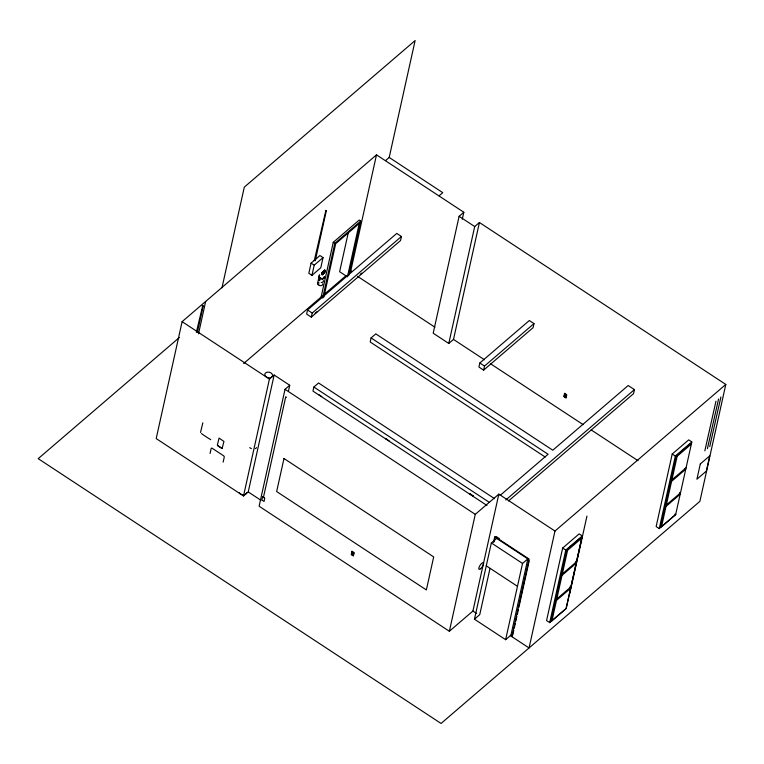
<?xml version="1.0" encoding="UTF-8"?>
<svg xmlns="http://www.w3.org/2000/svg" width="764" height="764" viewBox="0 0 764 764"><rect width="100%" height="100%" fill="white"/><g stroke="black" fill="none" stroke-linecap="round" stroke-linejoin="round"><path stroke-width="1.15" d="M352.596 554.053L352.748 553.699M352.634 553.174L352.338 554.416M352.92 553.518L352.214 554.148L352.93 554.607M565.303 396.459C565.207 397.92 565.007 393.336 565.656 395.838M565.255 395.905L565.093 396.363M565.503 395.542L565.914 394.912M318.731 284.466L318.235 284.313L318.664 284.514M319.065 283.024L318.741 282.623M323.057 274.333C323.755 272.786 322.523 274.448 321.634 273.502L324.413 270.475L324.986 271.239M321.854 273.321L322.694 274.696L323.344 273.646M321.692 273.111L322.609 273.397L321.902 274.381L323.21 273.674L322.838 274.648M323 273.101L324.595 272.481L322.303 273.808L324.815 272.547L323.057 272.949M322.733 274.114L321.806 273.13M321.434 274.362L322.503 274.801L322.828 273.846M324.815 272.681L321.845 273.502L322.886 273.359M352.214 553.585L353.044 553.9C352.414 552.687 351.497 554.693 352.538 553.871M352.328 553.117C351.994 550.319 354.381 555.59 352.089 554.148M353.054 554.54L352.997 554.034M353.073 553.671L352.672 552.811M564.701 395.953L565.274 396.583M565.121 396.707L565.685 395.943L565.217 394.587L565.694 395.8M319.887 279.557L319.658 280.684M200.521 432.472L202.832 422.798M319.257 280.56L319.371 279.996M462.277 219.201L463.824 212.258L376.499 154.853L182.109 321.663L156.19 438.574L243.515 495.97L248.233 491.93L274.152 375.019L289.737 385.266L288.458 391.053M196.338 332.33L202.766 305.543L203.195 305.982L197.313 332.521M198.487 333.858L205.669 301.446M221.971 287.837L244.299 187.132L415.119 40.549L389.201 157.46L385.581 160.555M210.052 453.52L211.217 448.258L211.981 448.124L223.795 455.898L224.31 456.872L223.145 462.124M217.348 445.145L219.058 438.087L223.938 441.439L222.114 448.525A34.409 21.239 49.8 0 1 217.539 445.479L222.372 448.506M243.515 495.97L269.434 379.059L274.152 375.019M311.082 263.131L308.828 273.292L311.951 275.346L320.784 267.763L323.038 257.592L319.915 255.548L311.082 263.131L314.205 265.175L311.951 275.346M289.737 385.266L285.029 389.315L259.111 506.226L449.356 631.265L472.916 611.047L498.835 494.136L554.979 531.037L529.06 647.948L510.342 635.648M314.31 260.534L325.894 210.377L326.323 210.816L315.274 260.629L314.338 260.352L315.274 260.629M307.529 309.983L306.622 314.052L311.301 317.127L400.546 240.545L401.444 236.487L396.764 233.412L307.529 309.983L312.209 313.059L311.301 317.127M317.595 283.32L319.486 274.811M319.543 277.943L319.524 278.545L319.715 277.561A2.598 1.843 12.5 0 1 319.686 275.279M324.28 276.635A2.598 1.843 12.5 0 1 323.306 278.268A2.598 1.843 12.5 0 1 320.765 278.249L319.858 278.764L320.699 278.593A2.598 1.843 12.5 0 0 323.239 278.612A2.598 1.843 12.5 0 0 324.203 276.979M320.374 278.048L320.775 278.258M320.641 278.669L319.935 278.421M321.119 297.043L333.257 242.312L359.175 220.07L360.732 221.102L348.604 275.823M322.685 298.065L334.813 243.344L360.732 221.102M323.86 297.053L335.692 243.687L359.252 223.46L347.677 275.68M494.575 498.672L318.578 382.993L313.87 387.033L312.963 391.101L486.974 505.472M348.374 232.266L339.627 271.717L347.419 276.835M350.581 271.764L376.499 154.853M508.537 500.936L633.528 393.689L634.426 389.621L628.189 385.514L552.792 450.216L375.802 333.887L371.094 337.927L370.187 341.995L545.19 457.025M352.147 554.11L353.216 553.126L352.29 552.935M352.739 552.506L352.767 552.84M352.605 553.317L352.748 552.62M352.787 553.556L352.978 552.668L352.395 553.279L353.445 553.308M352.863 554.11L352.166 554.311M353.274 552.859L353.063 553.289L352.806 552.659M463.824 212.258L459.107 216.298L433.188 333.209L448.783 343.456L453.501 339.417L479.42 222.505L725.8 384.445L699.881 501.356L441.067 723.451L38.2 458.658L179.445 337.449M448.783 343.456L474.702 226.545L479.42 222.505M479.84 362.986L478.933 367.054L483.612 370.129L533.091 327.67L533.998 323.602L529.318 320.527L479.84 362.986L484.51 366.061L483.612 370.129M449.356 631.265L475.275 514.353L498.835 494.136M474.444 619.193L491.347 542.946L496.648 538.4L527.838 558.895L510.935 635.142L505.634 639.688L474.444 619.193L479.744 614.648L489.991 568.435M493.515 542.316L494.805 536.519L529.108 559.067L511.909 636.67L512.491 636.164L510.935 635.142M494.107 541.81L495.129 537.178M505.634 639.688L522.538 563.44L527.838 558.895M565.007 395.733L564.816 396.382L565.694 396.602M565.236 394.702L565.561 395.485M565.102 396.019L564.873 396.545L565.685 395.943M565.379 395.647L565.532 395.15M565.627 395.905L564.873 396.134L565.293 395.876M565.78 395.055L564.797 394.969M512.749 635.008L513.78 630.376M514.287 628.056L515.318 623.424M515.834 621.113L516.856 616.481M517.371 614.16L518.403 609.529M518.909 607.208L529.185 560.881M562.657 548.046L546.575 620.569L549.698 622.612L566.191 608.459L582.264 535.946L579.15 533.893L562.657 548.046L565.771 550.099L549.698 622.612M575.378 562.705L576.161 563.221L570.899 586.943L555.676 599.921L551.169 620.253L551.952 620.76L566.086 608.631L570.593 588.299L569.82 587.783M581.719 538.142L567.576 550.281L562.323 574.003L561.54 573.487L566.802 549.765L580.936 537.636L581.719 538.142L576.457 561.865L561.244 574.843L555.982 598.565L556.765 599.071L562.017 575.349L576.161 563.221M551.952 620.76L556.459 600.428L570.593 588.299M586.953 516.082L569.772 593.389A0.993 0.611 49.4 0 1 569.591 593.657M679.683 492.417L680.457 492.923L665.243 505.902L660.736 526.234L661.519 526.74L675.653 514.611L691.831 441.926L688.708 439.873L672.215 454.026L656.142 526.549L659.256 528.602L675.748 514.449M659.256 528.602L675.338 456.079L691.831 441.926M686.024 467.845L670.802 480.823L665.539 504.546L666.323 505.052L671.585 481.339L685.719 469.201L684.936 468.695M676.36 455.745L671.107 479.467L671.881 479.983L677.143 456.261L691.277 444.123L690.503 443.617L676.36 455.745L677.143 456.261M661.519 526.74L666.027 506.408L680.161 494.279L679.377 493.764M715.964 401.195L704.838 450.856M718.571 398.961L707.407 448.64M720.92 396.936L709.737 446.625M322.952 274.171L322.704 273.97M323.353 274.028L322.78 274.372M565.551 396.086L564.844 395.733L564.634 396.43M322.943 274.066L322.952 274.448M203.195 305.982L202.221 305.887M326.323 210.816L325.349 210.625M321.892 274.028L321.864 273.865M321.768 274.515C320.259 274.83 324.452 273.693 321.587 273.159M324.671 272.509L324.117 272.099L324.48 272.738M321.634 273.502L324.662 270.026L325.426 270.532L322.628 273.865M322.866 274.362L323.287 273.923M322.131 273.865L322.484 273.779M323.105 274.171L322.857 274.543M565.054 395.341L565.923 395.561M321.806 272.929L324.662 270.026M325.015 270.876L322.312 273.627L325.426 270.532M314.205 265.175L323.038 257.592M320.04 277.829L319.505 278.144M243.687 363.492L322.303 296.031M323.172 295.286L346.035 275.67M348.747 273.34L351.459 271.01M439.147 195.765L442.757 192.662L389.201 157.46M312.209 313.059L401.444 236.487M360.264 274.295L361.658 273.101M315.15 313.297L317.241 311.502M386.699 439.29L385.849 438.469M484.51 366.061L533.998 323.602M352.338 553.566L353.331 552.802M352.223 554.511L353.102 553.843M352.385 554.616L352.987 554.158M564.902 395.466L565.408 395.16M565.666 395.303L564.749 396.21L565.331 396.516M500.095 495.435L548.084 454.265L371.094 337.927M505.816 499.981L634.426 389.621M554.979 531.037L725.8 384.445M565.771 550.099L582.264 535.946M322.016 273.732L321.864 274.018M286.414 397.242L285.736 396.793L263.484 497.183L264.163 497.631M459.107 216.298L474.702 226.545M672.215 454.026L675.338 456.079M333.257 242.312L334.813 243.344M670.802 480.823L671.585 481.339M357.523 276.329L434.926 327.212M453.501 339.417L484.424 359.739M490.402 363.674L583.171 424.65M591.155 429.893L638.035 460.711M324.366 270.723L325.13 271.23M665.243 505.902L666.027 506.408M674.87 514.105L675.653 514.611M566.802 549.765L567.576 550.281M313.87 387.033L488.874 502.063M575.674 561.359L576.457 561.865M470.051 493.821L473.308 495.96M318.865 394.692L321.739 396.583M385.467 438.469L389.162 440.904M469.669 493.821L473.365 496.247M182.109 321.663L269.434 379.059M285.029 389.315L475.275 514.353M561.244 574.843L562.017 575.349M496.371 536.662L499.312 538.591M570.116 586.427L570.899 586.943M491.347 542.946L522.538 563.44M555.676 599.921L556.459 600.428M486.276 565.818L517.467 586.322M472.916 611.047L476.66 613.511M352.357 553.671L352.978 554.196M248.233 491.93L260.896 500.258M319.963 278.163L319.638 277.895A2.598 1.843 12.5 0 1 319.619 275.623M246.629 492.665A3.954 2.817 12.5 0 1 245.158 494.404M243.296 494.776A3.954 2.817 12.5 0 1 239.151 492.627M256.523 447.608A3.954 2.817 12.5 0 1 255.3 448.659M251.432 448.64A3.954 2.817 12.5 0 1 249.809 447.58M210.759 439.663A77.107 47.76 49.4 0 1 201.448 433.541M322.685 283.836A2.598 1.843 12.5 0 1 319.495 285.564A2.598 1.843 12.5 0 1 318.091 282.47M323.392 280.617A2.598 1.843 12.5 0 1 321.205 282.499M324.146 277.227A2.598 1.843 12.5 0 1 321.959 279.108M262.596 496.829L261.88 500.038L264.038 501.451L264.755 498.243L262.596 496.829M283.979 458.505L276.654 491.548L426.36 589.942L433.685 556.908L283.979 458.505M351.946 551.312L351.239 554.53L353.398 555.944L354.104 552.735L351.946 551.312M352.128 551.646L351.497 554.483L353.216 555.609L353.847 552.783L352.128 551.646M564.615 393.364L563.899 396.573L566.057 397.987L566.773 394.778L564.615 393.364M564.787 393.689L564.157 396.526L565.885 397.662L566.506 394.826L564.787 393.689M700.301 463.949L696.921 479.2L706.347 471.111L709.727 455.869L700.301 463.949M480.489 568.779A3.954 1.308 -56.7 0 0 483.564 562.934A3.954 1.308 -56.7 0 0 479.534 566.219A3.954 1.308 -56.7 0 0 480.489 568.779M265.586 376.413A3.954 2.817 12.5 0 0 272.299 376.442A3.954 2.817 12.5 0 0 268.135 372.106A3.954 2.817 12.5 0 0 265.586 376.413"/></g></svg>
